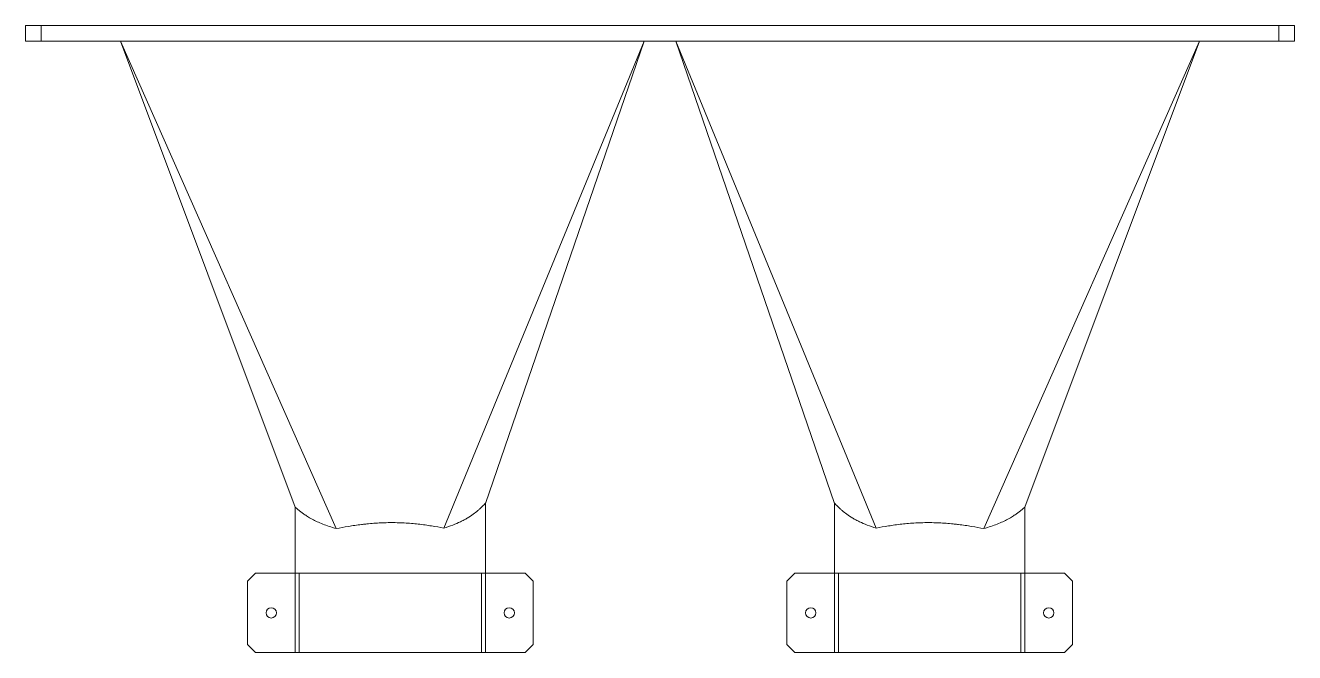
# Paper-space layout 'Notes Area' of a CAD drawing. Header units: millimetres. Extents: x -400 to 400, y -385 to 10.
import ezdxf

# ---------------------------------------------------------------- set-up
doc = ezdxf.new("R2010")
doc.units = ezdxf.units.MM

psp = doc.layouts.new('Notes Area')

# ---------------------------------------------------------------- linework, layer by layer
at = {"color": 7, "linetype": 'Continuous', "lineweight": 15}
for p, q in [((-400, 10), (400, 10)), ((-400, 0), (-400, 10)), ((-390, 10), (-390, 0)), ((390, 0), (390, 10)), ((400, 10), (400, 0)), ((-400, 0), (400, 0)), ((-340, 0), (-229.99, -293.37)), ((-340, 0), (-204.13, -306.89)), ((-10, 0), (-136.15, -306.58)), ((-110.04, -291.02), (-10, 0)), ((10, 0), (110.04, -291.02)), ((10, 0), (136.15, -306.58)), ((340, 0), (204.13, -306.89)), ((229.99, -293.37), (340, 0)), ((-230, -293.36), (-230, -385.01)), ((-110.08, -291), (-110, -291)), ((-110, -385.01), (-110, -291)), ((110, -291), (110, -385.01)), ((110, -291), (110.08, -291)), ((230, -293.36), (230, -385.01)), ((-255, -335.01), (-260, -340.01)), ((-85, -335.01), (-255, -335.01)), ((-227.5, -335.01), (-227.5, -385.01)), ((-112.5, -385.01), (-112.5, -335.01)), ((-80, -340.01), (-85, -335.01)), ((85, -335.01), (80, -340.01)), ((255, -335.01), (85, -335.01)), ((112.5, -335.01), (112.5, -385.01)), ((227.5, -385.01), (227.5, -335.01)), ((260, -340.01), (255, -335.01)), ((-260, -340.01), (-260, -380.01)), ((-80, -380.01), (-80, -340.01)), ((80, -340.01), (80, -380.01)), ((260, -380.01), (260, -340.01)), ((-260, -380.01), (-255, -385.01)), ((-85, -385.01), (-80, -380.01)), ((80, -380.01), (85, -385.01)), ((255, -385.01), (260, -380.01)), ((-85, -385.01), (-255, -385.01)), ((85, -385.01), (255, -385.01))]:
    psp.add_line(p, q, dxfattribs=at)
for centre in [(-245, -360.01), (-95, -360.01), (95, -360.01), (245, -360.01)]:
    psp.add_circle(centre, 3.25, dxfattribs=at)
for points, knots in [([(-229.97, -293.36), (-229.97, -293.36), (-229.99, -293.34), (-229.73, -293.59), (-229.19, -294.07), (-228.32, -294.82), (-227.08, -295.85), (-225.41, -297.13), (-223.38, -298.54), (-221.27, -299.86), (-218.85, -301.21), (-216.1, -302.59), (-212.52, -304.13), (-208.56, -305.58), (-205.61, -306.45), (-204.13, -306.89)], [0, 0, 0, 0, 0.035157, 0.101911, 0.170264, 0.239121, 0.321229, 0.403974, 0.488461, 0.573477, 0.628344, 0.719504, 0.811317, 0.90527, 1, 1, 1, 1]), ([(-136.15, -306.58), (-134.22, -305.99), (-132.39, -305.37), (-128.93, -304.04), (-127.3, -303.33), (-124.99, -302.22), (-124.25, -301.85), (-122.81, -301.07), (-122.11, -300.68), (-120.12, -299.49), (-118.9, -298.68), (-116.69, -297.09), (-115.69, -296.3), (-114.35, -295.17), (-113.93, -294.8), (-113.15, -294.09), (-112.79, -293.76), (-111.81, -292.81), (-111.28, -292.27), (-110.48, -291.43), (-110.21, -291.14), (-110.08, -291)], [0, 0, 0, 0, 0.125, 0.125, 0.25, 0.25, 0.3125, 0.3125, 0.375, 0.375, 0.5, 0.5, 0.625, 0.625, 0.6875, 0.6875, 0.75, 0.75, 0.875, 0.875, 1, 1, 1, 1]), ([(-110.08, -291), (-110.05, -291), (-110.03, -291), (-110.03, -291), (-110.05, -291), (-110.08, -291)], [0.47729558, 0.47729558, 0.47729558, 0.47729558, 0.5, 0.5, 0.52270442, 0.52270442, 0.52270442, 0.52270442]), ([(110.08, -291), (110.05, -291), (110.03, -291), (110.03, -291), (110.05, -291), (110.08, -291)], [0.47729558, 0.47729558, 0.47729558, 0.47729558, 0.5, 0.5, 0.52270442, 0.52270442, 0.52270442, 0.52270442]), ([(136.15, -306.58), (134.22, -305.99), (132.39, -305.37), (128.93, -304.04), (127.3, -303.33), (124.99, -302.22), (124.25, -301.85), (122.81, -301.07), (122.11, -300.68), (120.12, -299.49), (118.9, -298.68), (116.69, -297.09), (115.69, -296.3), (114.35, -295.17), (113.93, -294.8), (113.15, -294.09), (112.79, -293.76), (111.81, -292.81), (111.28, -292.27), (110.48, -291.43), (110.21, -291.14), (110.08, -291)], [0, 0, 0, 0, 0.125, 0.125, 0.25, 0.25, 0.3125, 0.3125, 0.375, 0.375, 0.5, 0.5, 0.625, 0.625, 0.6875, 0.6875, 0.75, 0.75, 0.875, 0.875, 1, 1, 1, 1]), ([(229.97, -293.36), (229.97, -293.36), (229.99, -293.34), (229.72, -293.59), (229.19, -294.07), (228.32, -294.82), (227.08, -295.85), (225.41, -297.13), (223.38, -298.54), (221.27, -299.86), (218.85, -301.21), (216.1, -302.59), (212.52, -304.13), (208.56, -305.58), (205.61, -306.45), (204.13, -306.89)], [0, 0, 0, 0, 0.0354204, 0.1024442, 0.1702644, 0.2391211, 0.3212288, 0.4039737, 0.4884608, 0.5734766, 0.6283438, 0.7195036, 0.8113166, 0.9052698, 1, 1, 1, 1]), ([(-204.13, -306.89), (-201.65, -306.42), (-199.07, -305.95), (-193.71, -305.08), (-190.94, -304.68), (-187.33, -304.25), (-186.61, -304.16), (-185.14, -304), (-184.41, -303.93), (-182.2, -303.72), (-180.73, -303.6), (-176.27, -303.3), (-173.27, -303.18), (-169.49, -303.15), (-168.73, -303.15), (-167.21, -303.17), (-166.45, -303.18), (-164.17, -303.23), (-162.66, -303.29), (-158.18, -303.54), (-155.25, -303.79), (-150.94, -304.26), (-149.51, -304.44), (-146.69, -304.82), (-145.31, -305.02), (-141.24, -305.65), (-138.64, -306.11), (-136.15, -306.58)], [0, 0, 0, 0, 0.125, 0.125, 0.25, 0.25, 0.28125, 0.28125, 0.3125, 0.3125, 0.375, 0.375, 0.5, 0.5, 0.53125, 0.53125, 0.5625, 0.5625, 0.625, 0.625, 0.75, 0.75, 0.8125, 0.8125, 0.875, 0.875, 1, 1, 1, 1]), ([(204.13, -306.89), (201.65, -306.42), (199.07, -305.95), (193.71, -305.08), (190.94, -304.68), (187.33, -304.25), (186.61, -304.16), (185.14, -304), (184.41, -303.93), (182.2, -303.72), (180.73, -303.6), (176.27, -303.3), (173.27, -303.18), (169.49, -303.15), (168.73, -303.15), (167.21, -303.17), (166.45, -303.18), (164.17, -303.23), (162.66, -303.29), (158.18, -303.54), (155.25, -303.79), (150.94, -304.26), (149.51, -304.44), (146.69, -304.82), (145.31, -305.02), (141.24, -305.65), (138.64, -306.11), (136.15, -306.58)], [0, 0, 0, 0, 0.125, 0.125, 0.25, 0.25, 0.28125, 0.28125, 0.3125, 0.3125, 0.375, 0.375, 0.5, 0.5, 0.53125, 0.53125, 0.5625, 0.5625, 0.625, 0.625, 0.75, 0.75, 0.8125, 0.8125, 0.875, 0.875, 1, 1, 1, 1])]:
    psp.add_open_spline(points, degree=3, knots=knots, dxfattribs=at)

doc.saveas('drawing.dxf')
